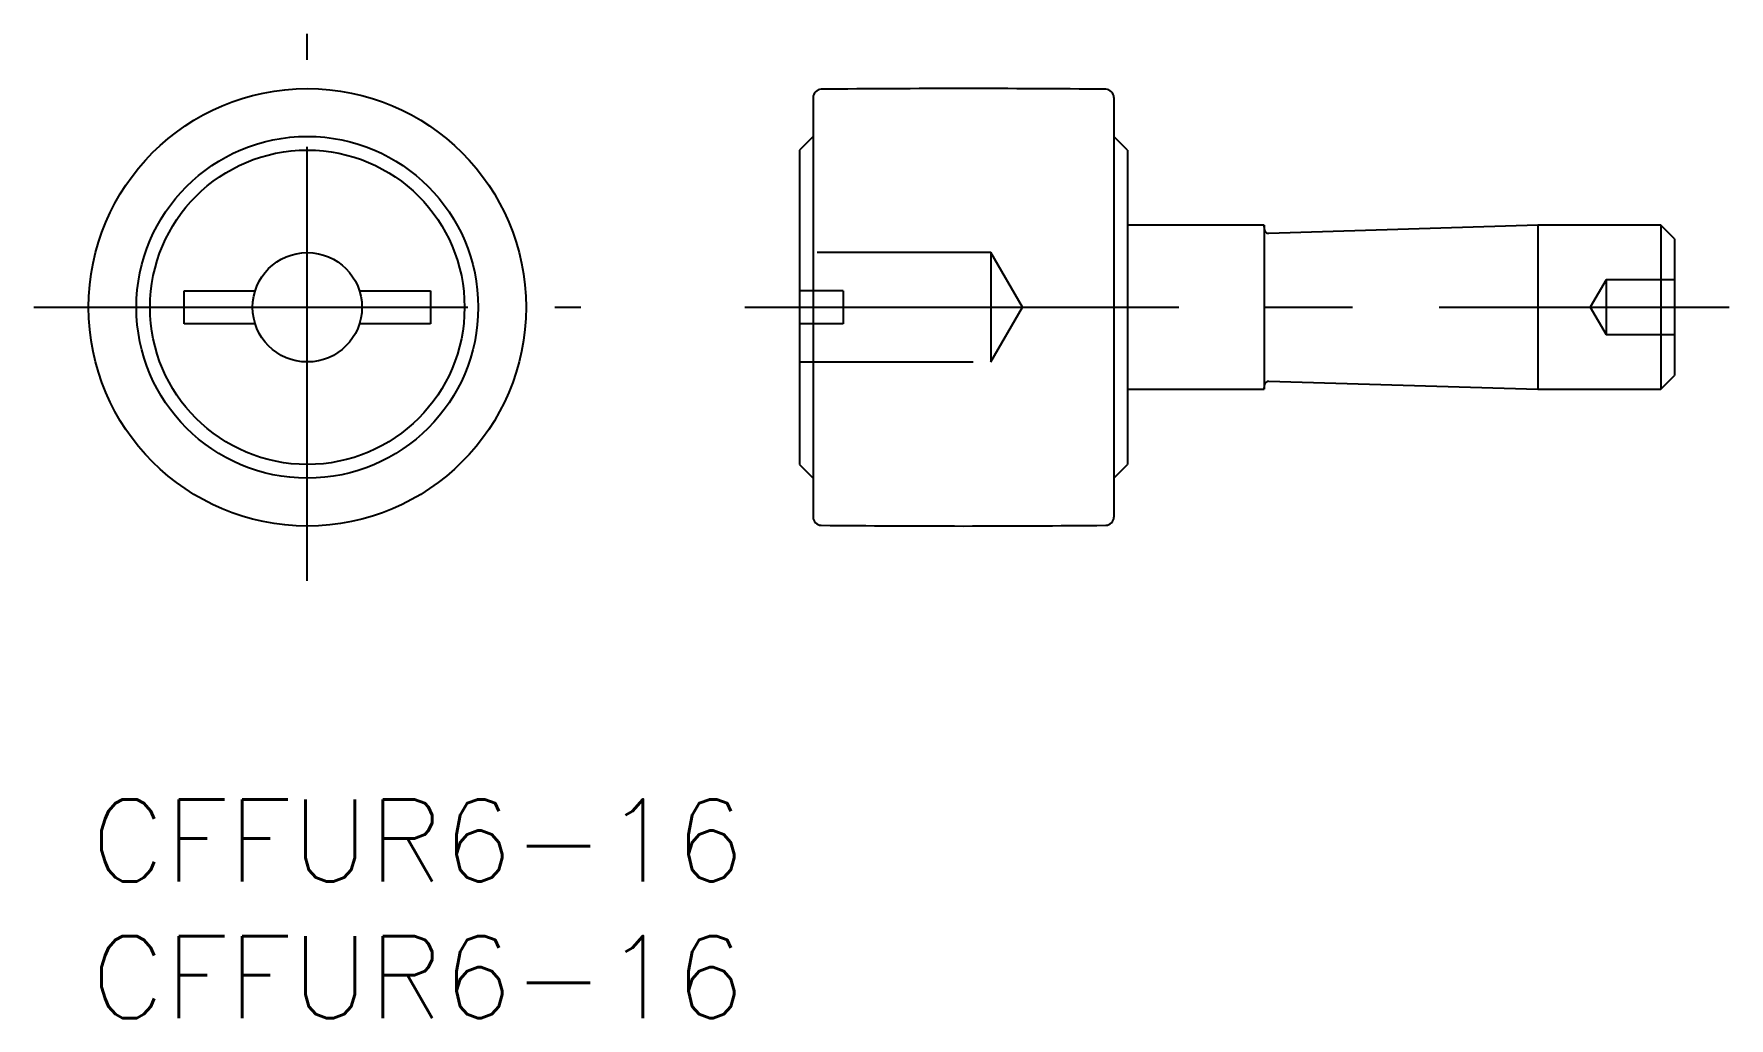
# Model space of a CAD drawing. Extents: x -2.1 to 59.9, y -8 to 28.
import ezdxf

# ---------------------------------------------------------------- set-up
doc = ezdxf.new("R2010")
doc.units = 0
doc.header["$LTSCALE"] = 0.5
doc.linetypes.add('CENTER', pattern=[50.8, 31.75, -6.35, 6.35, -6.35])
doc.linetypes.add('DASHED', pattern=[19.05, 12.7, -6.35])
for name, color, linetype in [('MSM_CENTER', 1, 'CENTER'), ('MSM_CONTINUOUS', 7, 'CONTINUOUS'), ('MSM_DASHED', 4, 'DASHED'), ('MSM_PART_NUMBER', 7, 'CONTINUOUS')]:
    doc.layers.add(name, color=color, linetype=linetype)
doc.styles.get("Standard").update_dxf_attribs({"font": 'txt.shx', "height": 1, "bigfont": 'bigfont.shx'})

# ---------------------------------------------------------------- blocks, each defined once
blk = doc.blocks.new('*U15')
at = {"layer": 'MSM_PART_NUMBER'}
blk.add_text('CFFUR6-16', height=3, dxfattribs=at).set_placement((0, -3))
blk = doc.blocks.new('*U16')
at = {"layer": 'MSM_PART_NUMBER'}
blk.add_text('CFFUR6-16', height=3, dxfattribs=at).set_placement((0, -8))

msp = doc.modelspace()

# ---------------------------------------------------------------- linework, layer by layer
at = {"layer": 'MSM_CENTER'}
for p, q in [((7.911, 8), (7.911, 28)), ((-2.089, 18), (17.911, 18)), ((23.911, 18), (59.911, 18))]:
    msp.add_line(p, q, dxfattribs=at)
at = {"layer": 'MSM_CONTINUOUS'}
for p, q in [((26.411, 25.673), (26.411, 10.327)), ((37.411, 25.673), (37.411, 10.327)), ((26.411, 24.25), (25.911, 23.75)), ((37.911, 23.75), (37.411, 24.25)), ((25.911, 23.75), (25.911, 12.25)), ((37.911, 23.75), (37.911, 12.25)), ((42.911, 21), (37.911, 21)), ((42.916, 20.85), (42.911, 21)), ((42.911, 21), (42.911, 15)), ((52.911, 21), (43.07, 20.705)), ((57.411, 21), (52.911, 21)), ((52.911, 21), (52.911, 15)), ((57.911, 20.5), (57.411, 21)), ((57.411, 21), (57.411, 15)), ((57.911, 20.5), (57.911, 15.5)), ((3.411, 17.4), (3.411, 18.6)), ((3.411, 18.6), (6.003, 18.6)), ((9.819, 18.6), (12.411, 18.6)), ((12.411, 18.6), (12.411, 17.4)), ((6.003, 17.4), (3.411, 17.4)), ((12.411, 17.4), (9.819, 17.4)), ((57.411, 15), (57.911, 15.5)), ((37.911, 15), (42.911, 15)), ((42.911, 15), (42.916, 15.15)), ((43.07, 15.295), (52.911, 15)), ((52.911, 15), (57.411, 15)), ((25.911, 12.25), (26.411, 11.75)), ((37.411, 11.75), (37.911, 12.25))]:
    msp.add_line(p, q, dxfattribs=at)
for radius in [8, 6.25, 5.75, 2]:
    msp.add_circle((7.911, 18), radius, dxfattribs=at)
for centre, radius, start, end in [((26.711, 25.673), 0.3, 90.59621, 180), ((31.911, -474), 500, 89.40376, 90.59624), ((37.111, 25.673), 0.3, 0, 89.40376), ((43.066, 20.855), 0.15, 181.71836, 271.71836), ((43.066, 15.145), 0.15, 88.28164, 178.28164), ((26.711, 10.327), 0.3, 180, 269.40379), ((31.911, 510), 500, 269.40376, 270.59624), ((37.111, 10.327), 0.3, 270.59624, 0)]:
    msp.add_arc(centre, radius, start, end, dxfattribs=at)
at = {"layer": 'MSM_DASHED'}
for p, q in [((32.911, 20), (25.911, 20)), ((34.066, 18), (32.911, 20)), ((32.911, 20), (32.911, 16)), ((55.411, 19), (54.834, 18)), ((57.911, 19), (55.411, 19)), ((55.411, 19), (55.411, 17)), ((27.511, 18.6), (25.911, 18.6)), ((27.511, 18.6), (27.511, 17.4)), ((32.911, 16), (34.066, 18)), ((54.834, 18), (55.411, 17)), ((27.511, 17.4), (25.911, 17.4)), ((55.411, 17), (57.911, 17)), ((25.911, 16), (32.911, 16))]:
    msp.add_line(p, q, dxfattribs=at)

# ---------------------------------------------------------------- block references
at = {"layer": 'MSM_CONTINUOUS'}
for name in ['*U15', '*U16']:
    msp.add_blockref(name, (0, 0), dxfattribs=at)

doc.saveas('drawing.dxf')
